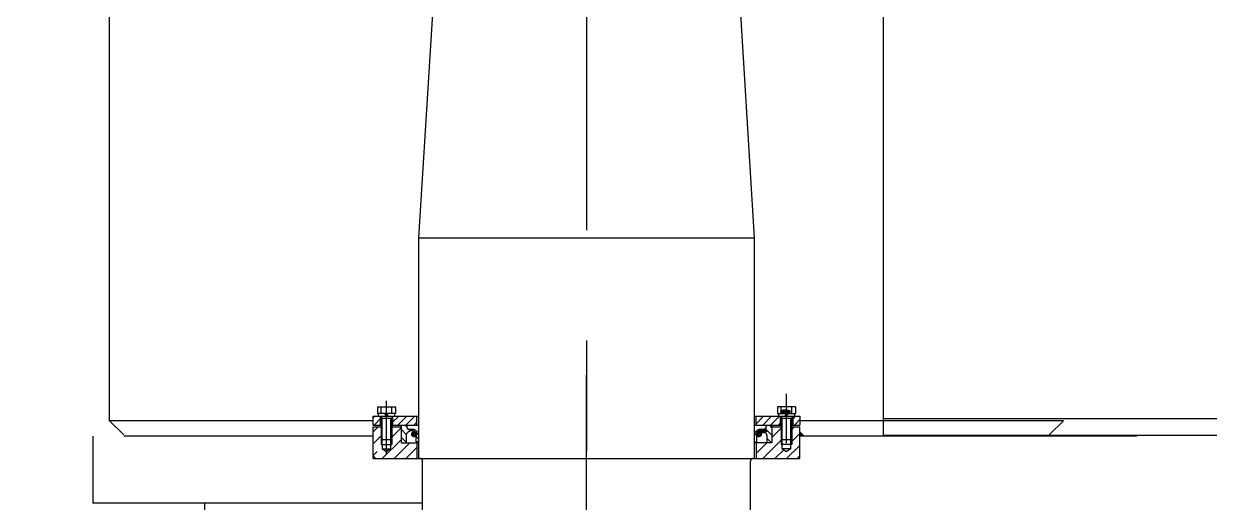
# Model space of a CAD drawing. Header units: millimetres. Extents: x 0 to 21000, y 0 to 14850.
# Drawn here: x 4289 to 5632, y 4265 to 4808 of the extents above; entities that cross this region are included whole.
import ezdxf
from ezdxf.enums import TextEntityAlignment as Align

# ---------------------------------------------------------------- set-up
doc = ezdxf.new("R2010")
doc.units = ezdxf.units.MM
doc.header["$LTSCALE"] = 500
doc.linetypes.add('G', pattern=[2, 1.25, -0.25, 0.25, -0.25])
doc.linetypes.add('K', pattern=[2.5, 1.25, -0.25, 0.25, -0.25, 0.25, -0.25])
for name, color, linetype in [('05', 4, 'G'), ('07', 6, 'K'), ('08', 1, 'Continuous')]:
    doc.layers.add(name, color=color, linetype=linetype)
doc.styles.get("Standard").update_dxf_attribs({"font": 'isocp', "width": 0.707, "bigfont": 'intecad.shx'})
doc.dimstyles.new('INTE', dxfattribs={"dimscale": 50, "dimtxt": 6, "dimasz": 3, "dimexe": 3, "dimexo": 0, "dimgap": 1, "dimtad": 1, "dimdec": 1, "dimdsep": 46, "dimtxsty": 'Standard', "dimcen": 0, "dimclrd": 1, "dimclre": 1, "dimclrt": 3, "dimaunit": 1, "dimadec": 0, "dimazin": 0, "dimtfac": 1, "dimtdec": 1, "dimtmove": 0, "dimatfit": 0, "dimfxl": 0, "dimarcsym": 0})

# ---------------------------------------------------------------- blocks, each defined once
blk = doc.blocks.new('*D335')
at = {"layer": '08', "color": 1, "lineweight": -2}
for p, q in [((4550, 11556.5), (2372.9, 11556.5)), ((2522.9, 4086.5), (2522.9, 11406.5)), ((4353.7, 3936.5), (2372.9, 3936.5))]:
    blk.add_line(p, q, dxfattribs=at)
at = {"layer": '08', "color": 1}
for points in [[(2497.9, 11406.5), (2547.9, 11406.5), (2522.9, 11556.5)], [(2497.9, 4086.5), (2547.9, 4086.5), (2522.9, 3936.5)]]:
    blk.add_solid(points, dxfattribs=at)
at = {"layer": 'Defpoints', "color": 0}
for p in [(2522.9, 11556.5), (4550, 11556.5), (4353.7, 3936.5)]:
    blk.add_point(p, dxfattribs=at)
at = {"layer": '08', "color": 3, "insert": (2322.9, 7746.5), "char_height": 300, "attachment_point": 5, "rotation": 90}
blk.add_mtext('7620', dxfattribs=at)
blk = doc.blocks.new('errwrre')
at = {"layer": '07', "linetype": 'K'}
blk.add_hatch(color=6, dxfattribs=at).paths.add_polyline_path([(-10061.2, 24839.6), (-10061.2, 24844.6), (-10066.2, 24839.6)])
at = {"layer": '05', "color": 142, "linetype": 'G'}
blk.add_line((-10919.4, 24598.1), (-9087.9, 24598.1), dxfattribs=at)
at = {"layer": '07', "color": 6, "linetype": 'K'}
for p, q in [((-10081.2, 24934.1), (-10081.2, 25392.6)), ((-10062.2, 24934.1), (-10062.2, 25373.6)), ((-10062.7, 25122.1), (-10078.7, 25138.1)), ((-10078.7, 25138.1), (-10078.7, 24839.6)), ((-10645.2, 24934.1), (-10062.2, 24934.1)), ((-10066.2, 24839.6), (-10061.2, 24844.6)), ((-10094.4, 24834.7), (-10086.9, 24834.7)), ((-10094.4, 24834.7), (-10094.4, 24814.6)), ((-10086.9, 24830.6), (-10094.4, 24830.6)), ((-10086.9, 24814.6), (-10086.9, 24834.7)), ((-10086.9, 24833.8), (-10083.8, 24833.8)), ((-10083.8, 24788.1), (-10083.8, 24839.6)), ((-10083.8, 24839.6), (-10073.8, 24839.6)), ((-10083.8, 24834.6), (-10080.8, 24831.6)), ((-10083.8, 24831.6), (-10073.8, 24831.6)), ((-10083.8, 24830.6), (-10051.8, 24830.6)), ((-10081.7, 24818.6), (-10081.7, 24830.6)), ((-10046.8, 24829.4), (-10081.7, 24829.4)), ((-10079.9, 24839.6), (-10073.8, 24833.6)), ((-10073.8, 24830.6), (-10073.8, 24839.6)), ((-10035.8, 24839.6), (-10071.8, 24839.6)), ((-10071.8, 24830.6), (-10071.8, 24839.6)), ((-10071.8, 24833.8), (-10068.7, 24830.6)), ((-10064.2, 24839.6), (-10055.2, 24830.6)), ((-10056.9, 24830.6), (-10056.9, 24818.6)), ((-10051.8, 24830.6), (-10051.8, 24818.6)), ((-10050.7, 24839.6), (-10035.8, 24824.7)), ((-10046.8, 24829.4), (-10046.8, 24819.8)), ((-10046.8, 24829.4), (-10044, 24824.6)), ((-10038.8, 24839.6), (-10035.8, 24836.6)), ((-10035.8, 24356.6), (-10035.8, 24839.6)), ((-10053.4, 24824.6), (-10109.1, 24824.6)), ((-10086.9, 24818.6), (-10094.4, 24818.6)), ((-10083.8, 24824.6), (-10086.9, 24826.4)), ((-10086.9, 24824.6), (-10083.8, 24822.8)), ((-10086.9, 24815.4), (-10083.8, 24815.4)), ((-10083.8, 24818.6), (-10051.8, 24818.6)), ((-10083.8, 24817.6), (-10073.8, 24817.6)), ((-10083.8, 24816.6), (-10073.8, 24806.6)), ((-10046.8, 24819.8), (-10081.7, 24819.8)), ((-10075.8, 24817.6), (-10073.8, 24815.6)), ((-10073.8, 24788.1), (-10073.8, 24818.6)), ((-10071.8, 24808.1), (-10071.8, 24818.6)), ((-10070.1, 24818.6), (-10059.6, 24808.1)), ((-10056.7, 24818.6), (-10035.8, 24797.8)), ((-10046.8, 24819.8), (-10044, 24824.6)), ((-10045.9, 24821.4), (-10035.8, 24811.3)), ((-10094.4, 24814.6), (-10086.9, 24814.6)), ((-10083.8, 24807.7), (-10073.8, 24797.7)), ((-10071.2, 24808.1), (-10073.8, 24805.6)), ((-10073.8, 24808.1), (-10053.8, 24808.1)), ((-10073.8, 24801.7), (-10071.6, 24801.7)), ((-10062.3, 24808.1), (-10069.8, 24800.6)), ((-10062.2, 24802.5), (-10053.8, 24802.5)), ((-10053.8, 24807.6), (-10058.9, 24802.5)), ((-10053.8, 24808.1), (-10053.8, 24788.1)), ((-10053.8, 24802.3), (-10041.6, 24790.1)), ((-10606.8, 24768.3), (-10285.8, 24788.1)), ((-10285.8, 24408.1), (-10285.8, 24788.1)), ((-10285.8, 24788.1), (-10035.8, 24788.1)), ((-10083.8, 24798.7), (-10075.3, 24790.1)), ((-10073.8, 24790.1), (-10083.8, 24790.1)), ((-10070, 24800.8), (-10068.9, 24799.2)), ((-10068.9, 24796.3), (-10068.9, 24799.2)), ((-10067.1, 24794.3), (-10068.5, 24793)), ((-10059.9, 24793.3), (-10067, 24793.3)), ((-10061.5, 24790.9), (-10064, 24788.5)), ((-10063.4, 24796.4), (-10063.4, 24789.9)), ((-10054.7, 24790.9), (-10061.9, 24790.9)), ((-10054.7, 24788.7), (-10055.3, 24788.1)), ((-10054.7, 24788.1), (-10054.7, 24790.9)), ((-10053.8, 24790.1), (-10035.8, 24790.1)), ((-10045.8, 24788.1), (-10035.8, 24788.1)), ((-9874.2, 24783.8), (-10032.8, 24783.8)), ((-9882.7, 24598.1), (-10130.3, 24598.1)), ((-10606.8, 24427.9), (-10285.8, 24408.1)), ((-9874.2, 24412.5), (-10032.8, 24412.5)), ((-9985.2, 24412.5), (-9985.2, 24039.1)), ((-10285.8, 24408.1), (-10035.8, 24408.1)), ((-10083.8, 24356.6), (-10083.8, 24408.1)), ((-10073.8, 24406.1), (-10083.8, 24406.1)), ((-10083.8, 24403.6), (-10073.8, 24393.6)), ((-10077.4, 24406.1), (-10073.8, 24402.5)), ((-10073.8, 24377.6), (-10073.8, 24408.1)), ((-10068.9, 24400), (-10068.9, 24397.1)), ((-10067.2, 24399.1), (-10068.9, 24397.4)), ((-10059.9, 24403), (-10067, 24403)), ((-10063.4, 24399.8), (-10063.4, 24406.4)), ((-10054.7, 24405.4), (-10061.9, 24405.4)), ((-10058.2, 24408.1), (-10060.9, 24405.4)), ((-10054.7, 24408.1), (-10054.7, 24405.4)), ((-10053.8, 24388.1), (-10053.8, 24408.1)), ((-10053.8, 24406.1), (-10035.8, 24406.1)), ((-10048.3, 24406.1), (-10035.8, 24393.7)), ((-10083.8, 24394.6), (-10073.8, 24384.6)), ((-10083.8, 24385.6), (-10076.9, 24378.6)), ((-10071.7, 24394.6), (-10073.8, 24392.5)), ((-10073.8, 24394.6), (-10071.6, 24394.6)), ((-10073.8, 24388.1), (-10053.8, 24388.1)), ((-10071.8, 24377.6), (-10071.8, 24388.1)), ((-10070.7, 24388.1), (-10060.2, 24377.6)), ((-10070, 24395.5), (-10068.9, 24397.1)), ((-10063.2, 24394.1), (-10069.2, 24388.1)), ((-10062.2, 24393.8), (-10053.8, 24393.8)), ((-10054.6, 24393.8), (-10060.2, 24388.1)), ((-10057.2, 24388.1), (-10035.8, 24366.7)), ((-10053.8, 24398.2), (-10035.8, 24380.2)), ((-10040.9, 24371.6), (-10101.1, 24371.6)), ((-10094.4, 24381.7), (-10086.9, 24381.7)), ((-10094.4, 24361.6), (-10094.4, 24381.7)), ((-10086.9, 24377.6), (-10094.4, 24377.6)), ((-10086.9, 24381.7), (-10086.9, 24361.6)), ((-10086.9, 24380.8), (-10083.8, 24380.8)), ((-10086.9, 24371.6), (-10083.8, 24373.4)), ((-10083.8, 24371.6), (-10086.9, 24369.8)), ((-10083.8, 24378.6), (-10073.8, 24378.6)), ((-10083.8, 24377.6), (-10051.8, 24377.6)), ((-10081.7, 24365.6), (-10081.7, 24377.6)), ((-10046.8, 24376.4), (-10081.7, 24376.4)), ((-10056.9, 24377.6), (-10056.9, 24365.6)), ((-10051.8, 24365.6), (-10051.8, 24377.6)), ((-10046.8, 24376.4), (-10044, 24371.6)), ((-10046.8, 24366.8), (-10046.8, 24376.4)), ((-10046.8, 24366.8), (-10044, 24371.6)), ((-10086.9, 24365.6), (-10094.4, 24365.6)), ((-10094.4, 24361.6), (-10086.9, 24361.6)), ((-10086.9, 24362.4), (-10083.8, 24362.4)), ((-10083.8, 24365.6), (-10051.8, 24365.6)), ((-10083.8, 24364.6), (-10073.8, 24364.6)), ((-10083.8, 24358.7), (-10081.8, 24356.6)), ((-10051.8, 24366.8), (-10081.7, 24366.8)), ((-10080.8, 24364.6), (-10073.8, 24357.6)), ((-10073.8, 24356.6), (-10073.8, 24365.6)), ((-10071.8, 24356.6), (-10071.8, 24365.6)), ((-10071.8, 24362.3), (-10066.1, 24356.6)), ((-10061.7, 24365.6), (-10053.3, 24357.3)), ((-10051.8, 24366.8), (-10046.8, 24366.8)), ((-10043.8, 24361.2), (-10039.2, 24356.6)), ((-10038.8, 24356.6), (-10035.8, 24359.6)), ((-10073.8, 24356.6), (-10083.8, 24356.6)), ((-10078.7, 24356.6), (-10078.7, 24058.1)), ((-10035.8, 24356.6), (-10071.8, 24356.6)), ((-9924.7, 24166.1), (-9985.2, 24166.1)), ((-10062.7, 24074.1), (-10078.7, 24058.1)), ((-10078.7, 24058.1), (-10627.7, 24058.1)), ((-10061.2, 24039.1), (-9985.2, 24039.1))]:
    blk.add_line(p, q, dxfattribs=at)
at = {"layer": '07', "color": 6, "linetype": 'K', "ltscale": 0.75}
for p, q in [((-10061.2, 25221.1), (-10061.2, 24839.6)), ((-10061.2, 24356.6), (-10061.2, 24074.1))]:
    blk.add_line(p, q, dxfattribs=at)
at = {"layer": '07', "color": 6, "linetype": 'K'}
for centre, radius in [((-10063.4, 24793.3), 2.8), ((-10063.4, 24793.3), 2.1), ((-10063.4, 24403), 2.8), ((-10063.4, 24403), 2.1)]:
    blk.add_circle(centre, radius, dxfattribs=at)
for centre, radius, start, end in [((-10071.6, 24799.7), 2, 33.7078, 90), ((-10060.6, 24796), 6.67, 103.0601, 221.1745), ((-10061.3, 24795.6), 7.67, 175.3112, 257.9649), ((-10032.8, 24786.8), 3, 180, 270), ((-10032.8, 24409.5), 3, 90, 180), ((-10061.3, 24400.6), 7.67, 102.0351, 184.6888), ((-10060.6, 24400.3), 6.67, 138.8255, 256.9399), ((-10071.6, 24396.6), 2, 270, 326.2922)]:
    blk.add_arc(centre, radius, start, end, dxfattribs=at)
at = {"layer": '07', "color": 6, "linetype": 'K', "width": 0.605172}
for p, p2 in [((-10086, 24829.6), (-10092, 24829.6)), ((-10064, 24803), (-10070, 24803))]:
    blk.add_text('\\M+5A1F1', height=10, rotation=180, dxfattribs=at).set_placement(p, p2, align=Align.FIT)

msp = doc.modelspace()

# ---------------------------------------------------------------- block references
at = {"layer": '07', "rotation": 270}
msp.add_blockref('errwrre', (-19672.33, -5720.23), dxfattribs=at)

# ---------------------------------------------------------------- dimensions: what is measured, and where the dimension line sits
at = {"layer": '08'}
dim = msp.add_linear_dim(base=(2522.91, 11556.49), p1=(4353.73, 3936.49), p2=(4549.95, 11556.49), angle=270, dimstyle='INTE', dxfattribs=at)
dim.commit()
dim.dimension.update_dxf_attribs({"geometry": '*D335', "text_midpoint": (2322.88, 7746.49)})

doc.saveas('drawing.dxf')
